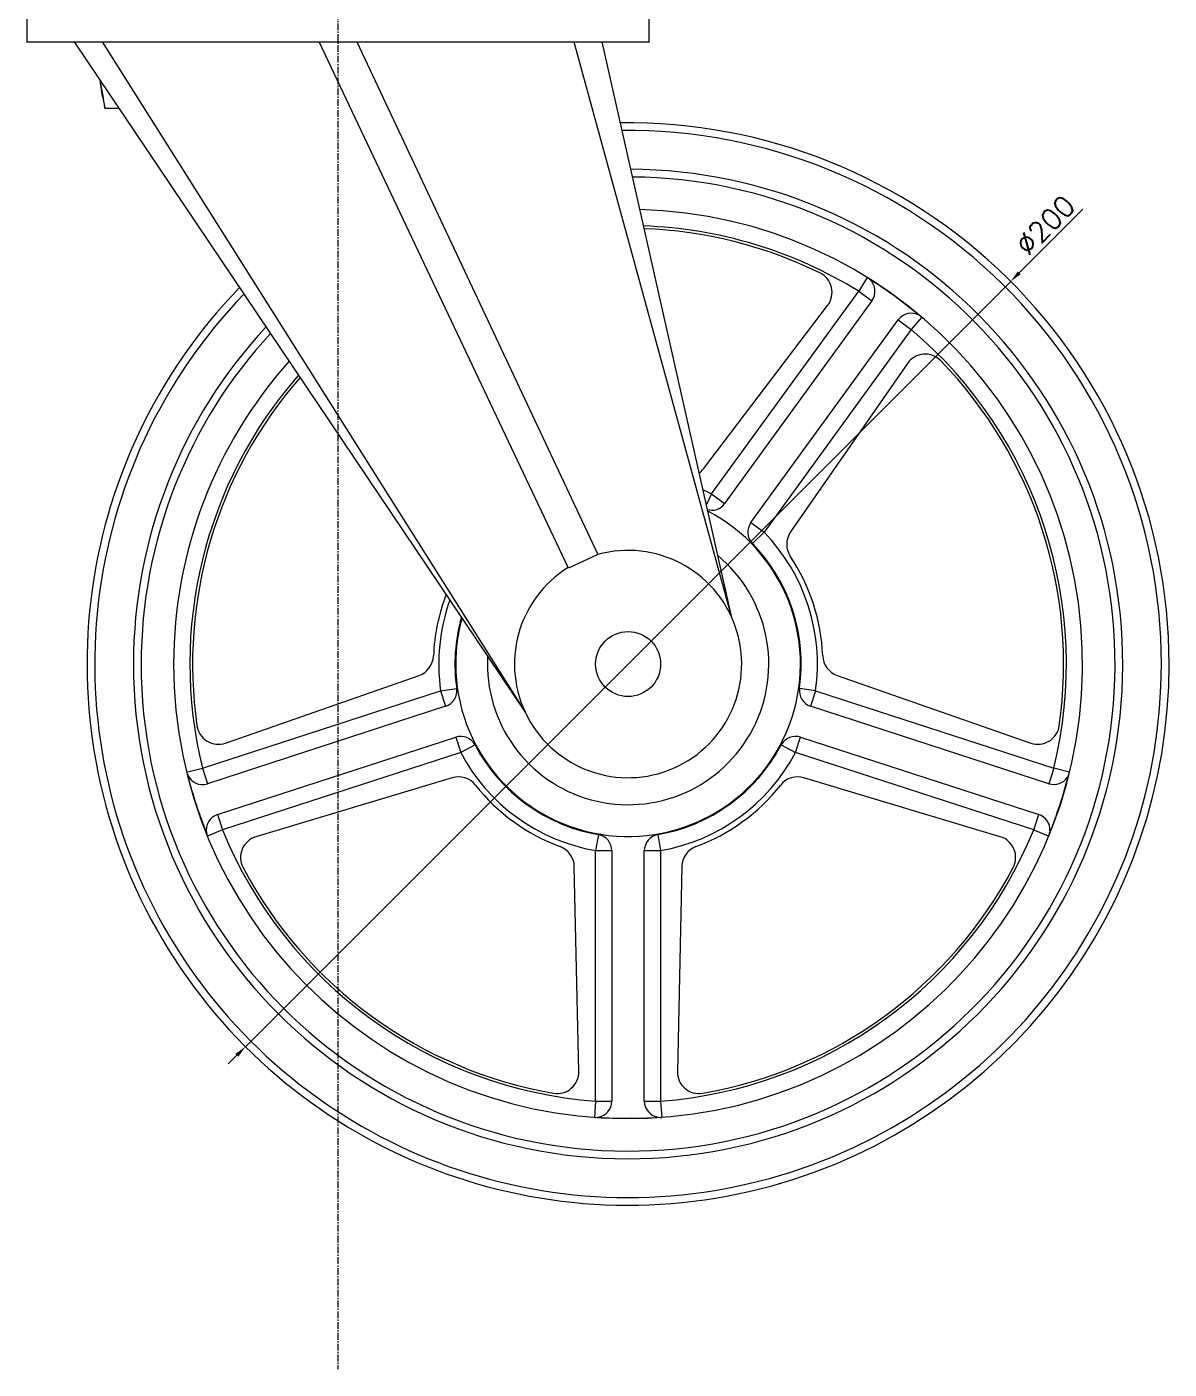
# Model space of a CAD drawing. Extents: x 10 to 803, y 10 to 674.
# Drawn here: x 148.7 to 359.9, y 186.8 to 434.8 of the extents above; entities that cross this region are included whole.
import ezdxf

# ---------------------------------------------------------------- set-up
doc = ezdxf.new("R2010")
doc.units = 0
doc.header["$PDSIZE"] = -1
doc.linetypes.add('CENTER', pattern=[2, 1.25, -0.25, 0.25, -0.25])
doc.layers.get('0').update_dxf_attribs({"linetype": 'CONTINUOUS'})
doc.layers.get('DEFPOINTS').update_dxf_attribs({"linetype": 'CONTINUOUS'})
doc.layers.add('CENTER', color=1, linetype='CENTER')
doc.styles.get("Standard").update_dxf_attribs({"font": 'txt', "bigfont": 'bigfont'})
doc.dimstyles.get("Standard").update_dxf_attribs({"dimtxt": 2.5, "dimasz": 2.5, "dimexe": 1.25, "dimexo": 0.625, "dimtad": 1, "dimcen": 2.5, "dimazin": 3, "dimtfac": 1, "dimtmove": 0, "dimatfit": 3})

# ---------------------------------------------------------------- blocks, each defined once
blk = doc.blocks.new('*U18')
at = {"color": 0, "linetype": 'CONTINUOUS'}
blk.add_text('∅200', height=3.75, rotation=45, dxfattribs=at).set_placement((333.74, 392.32))
blk = doc.blocks.new('*D17')
at = {"color": 0, "linetype": 'CONTINUOUS'}
for p, q in [((343.91, 401.16), (332.15, 389.4)), ((189.14, 246.39), (330.56, 387.81)), ((187.55, 244.8), (185.96, 243.21))]:
    blk.add_line(p, q, dxfattribs=at)
for points in [[(331.89, 389.67), (332.42, 389.13), (330.56, 387.81)], [(187.28, 245.06), (187.81, 244.53), (189.14, 246.39)]]:
    blk.add_solid(points, dxfattribs=at)
at = {"layer": 'DEFPOINTS', "color": 0, "linetype": 'CONTINUOUS'}
for p in [(330.56, 387.81), (189.14, 246.39)]:
    blk.add_point(p, dxfattribs=at)
at = {"color": 7, "linetype": 'CONTINUOUS'}
blk.add_blockref('*U18', (0, 0), dxfattribs=at)

msp = doc.modelspace()

# ---------------------------------------------------------------- linework, layer by layer
at = {"color": 7, "linetype": 'CONTINUOUS'}
for p, q in [((148.725, 437.598), (148.725, 431.933)), ((263.725, 431.933), (263.725, 437.598)), ((157.481, 432.098), (162.636, 432.098)), ((157.481, 432.098), (240.818, 308.223)), ((162.636, 432.098), (240.818, 308.223)), ((248.834, 334.808), (202.725, 432.098)), ((202.725, 432.098), (209.725, 432.098)), ((209.725, 432.098), (254.271, 337.344)), ((249.814, 432.098), (254.969, 432.098)), ((249.814, 432.098), (278.883, 325.973)), ((254.969, 432.098), (278.883, 325.973)), ((163.157, 419.832), (165.733, 419.832)), ((304.055, 388.526), (302.476, 385.975)), ((275.264, 348.521), (302.476, 385.975)), ((302.476, 385.975), (304.903, 384.212)), ((273.797, 353.201), (296.734, 383.353)), ((304.903, 384.212), (277.691, 346.758)), ((282.545, 343.231), (309.757, 380.685)), ((309.757, 380.685), (312.184, 378.922)), ((314.122, 381.212), (312.184, 378.922)), ((312.184, 378.922), (284.972, 341.468)), ((311.465, 372.651), (289.876, 341.519)), ((275.264, 348.521), (274.262, 346.479)), ((275.264, 348.521), (277.691, 346.758)), ((282.545, 343.231), (284.972, 341.468)), ((284.972, 341.468), (282.819, 339.379)), ((254.271, 337.344), (248.834, 334.808)), ((185.44, 302.493), (221.205, 314.991)), ((225.202, 312.149), (228.172, 312.573)), ((294.499, 312.149), (291.529, 312.573)), ((298.496, 314.991), (334.26, 302.493)), ((181.172, 297.843), (225.202, 312.149)), ((225.202, 312.149), (226.129, 309.296)), ((294.499, 312.149), (293.571, 309.296)), ((294.499, 312.149), (338.528, 297.843)), ((226.129, 309.296), (182.099, 294.99)), ((337.601, 294.99), (293.571, 309.296)), ((183.953, 289.283), (227.983, 303.59)), ((227.983, 303.59), (228.91, 300.736)), ((290.79, 300.736), (291.717, 303.59)), ((291.717, 303.59), (335.747, 289.283)), ((228.91, 300.736), (184.88, 286.43)), ((231.562, 302.139), (228.91, 300.736)), ((288.138, 302.139), (290.79, 300.736)), ((334.82, 286.43), (290.79, 300.736)), ((178.258, 297.13), (181.172, 297.843)), ((181.172, 297.843), (182.099, 294.99)), ((338.528, 297.843), (337.601, 294.99)), ((341.442, 297.13), (338.528, 297.843)), ((227.346, 296.088), (191.066, 285.177)), ((328.634, 285.177), (292.354, 296.088)), ((183.953, 289.283), (184.88, 286.43)), ((334.82, 286.43), (335.747, 289.283)), ((184.88, 286.43), (182.104, 285.294)), ((254.364, 285.572), (253.85, 282.616)), ((265.336, 285.572), (265.85, 282.616)), ((334.82, 286.43), (337.597, 285.294)), ((253.85, 236.321), (253.85, 282.616)), ((253.85, 282.616), (256.85, 282.616)), ((262.85, 236.321), (262.85, 282.616)), ((262.85, 282.616), (265.85, 282.616)), ((265.85, 282.616), (265.85, 236.321)), ((250.746, 241.817), (249.912, 279.693)), ((269.788, 279.693), (268.954, 241.817)), ((253.85, 236.321), (253.628, 233.329)), ((253.85, 236.321), (256.85, 236.321)), ((262.85, 236.321), (265.85, 236.321)), ((265.85, 236.321), (266.072, 233.329))]:
    msp.add_line(p, q, dxfattribs=at)
at = {"color": 7, "linetype": 'CONTINUOUS', "flags": 128}
msp.add_lwpolyline([(256.85, 282.616), (256.85, 271.383), (256.85, 259.819), (256.85, 248.144), (256.85, 236.321)], dxfattribs=at)
at = {"color": 7, "linetype": 'CONTINUOUS'}
for points in [[(148.725, 432.098, 0), (148.73, 432.098, 0), (148.734, 432.098, 0), (148.739, 432.098, 0), (148.744, 432.098, 0), (148.749, 432.098, 0), (148.754, 432.098, 0), (148.759, 432.098, 0), (148.764, 432.098, 0), (148.769, 432.098, 0), (148.774, 432.098, 0), (148.779, 432.098, 0), (148.784, 432.098, 0), (148.789, 432.098, 0), (148.794, 432.098, 0), (148.8, 432.098, 0), (148.805, 432.098, 0), (148.811, 432.098, 0), (148.817, 432.098, 0), (148.822, 432.098, 0), (148.828, 432.098, 0), (148.834, 432.098, 0), (148.84, 432.098, 0), (148.847, 432.098, 0), (148.853, 432.098, 0), (148.859, 432.098, 0), (148.866, 432.098, 0), (148.873, 432.098, 0), (148.88, 432.098, 0), (148.887, 432.098, 0), (148.894, 432.098, 0), (148.902, 432.098, 0), (148.91, 432.098, 0), (148.917, 432.098, 0), (148.925, 432.098, 0), (148.934, 432.098, 0), (148.942, 432.098, 0), (148.951, 432.098, 0), (148.96, 432.098, 0), (148.969, 432.098, 0), (148.978, 432.098, 0), (148.988, 432.098, 0), (148.998, 432.098, 0), (149.008, 432.098, 0), (149.018, 432.098, 0), (149.028, 432.098, 0), (149.039, 432.098, 0), (149.05, 432.098, 0), (149.062, 432.098, 0), (149.073, 432.098, 0), (149.085, 432.098, 0), (149.097, 432.098, 0), (149.11, 432.098, 0), (149.123, 432.098, 0), (149.136, 432.098, 0), (149.149, 432.098, 0), (149.163, 432.098, 0), (149.177, 432.098, 0), (149.192, 432.098, 0), (149.206, 432.098, 0), (149.221, 432.098, 0), (149.237, 432.098, 0), (149.253, 432.098, 0), (149.269, 432.098, 0), (149.285, 432.098, 0), (149.302, 432.098, 0), (149.319, 432.098, 0), (149.337, 432.098, 0), (149.355, 432.098, 0), (149.373, 432.098, 0), (149.391, 432.098, 0), (149.41, 432.098, 0), (149.429, 432.098, 0), (149.449, 432.098, 0), (149.468, 432.098, 0), (149.489, 432.098, 0), (149.509, 432.098, 0), (149.53, 432.098, 0), (149.551, 432.098, 0), (149.572, 432.098, 0), (149.594, 432.098, 0), (149.616, 432.098, 0), (149.638, 432.098, 0), (149.661, 432.098, 0), (149.684, 432.098, 0), (149.707, 432.098, 0), (149.731, 432.098, 0), (149.755, 432.098, 0), (149.779, 432.098, 0), (149.804, 432.098, 0), (149.828, 432.098, 0), (149.854, 432.098, 0), (149.879, 432.098, 0), (149.905, 432.098, 0), (149.931, 432.098, 0), (149.957, 432.098, 0), (149.984, 432.098, 0), (150.01, 432.098, 0), (150.038, 432.098, 0), (150.065, 432.098, 0), (150.093, 432.098, 0), (150.121, 432.098, 0), (150.149, 432.098, 0), (150.178, 432.098, 0), (150.206, 432.098, 0), (150.236, 432.098, 0), (150.265, 432.098, 0), (150.295, 432.098, 0), (150.325, 432.098, 0), (150.355, 432.098, 0), (150.385, 432.098, 0), (150.416, 432.098, 0), (150.447, 432.098, 0), (150.478, 432.098, 0), (150.51, 432.098, 0), (150.542, 432.098, 0), (150.574, 432.098, 0), (150.606, 432.098, 0), (150.639, 432.098, 0), (150.671, 432.098, 0), (150.704, 432.098, 0), (150.738, 432.098, 0), (150.771, 432.098, 0), (150.805, 432.098, 0), (150.839, 432.098, 0), (150.873, 432.098, 0), (150.908, 432.098, 0), (150.943, 432.098, 0), (150.978, 432.098, 0), (151.013, 432.098, 0), (151.049, 432.098, 0), (151.085, 432.098, 0), (151.121, 432.098, 0), (151.157, 432.098, 0), (151.194, 432.098, 0), (151.23, 432.098, 0), (151.268, 432.098, 0), (151.305, 432.098, 0), (151.342, 432.098, 0), (151.38, 432.098, 0), (151.418, 432.098, 0), (151.457, 432.098, 0), (151.495, 432.098, 0), (151.534, 432.098, 0), (151.573, 432.098, 0), (151.612, 432.098, 0), (151.652, 432.098, 0), (151.692, 432.098, 0), (151.732, 432.098, 0), (151.772, 432.098, 0), (151.813, 432.098, 0), (151.854, 432.098, 0), (151.895, 432.098, 0), (151.936, 432.098, 0), (151.978, 432.098, 0), (152.019, 432.098, 0), (152.062, 432.098, 0), (152.104, 432.098, 0), (152.146, 432.098, 0), (152.189, 432.098, 0), (152.232, 432.098, 0), (152.276, 432.098, 0), (152.319, 432.098, 0), (152.363, 432.098, 0), (152.407, 432.098, 0), (152.451, 432.098, 0), (152.496, 432.098, 0), (152.541, 432.098, 0), (152.586, 432.098, 0), (152.631, 432.098, 0), (152.677, 432.098, 0), (152.723, 432.098, 0), (152.769, 432.098, 0), (152.815, 432.098, 0), (152.861, 432.098, 0), (152.908, 432.098, 0), (152.955, 432.098, 0), (153.003, 432.098, 0), (153.05, 432.098, 0), (153.098, 432.098, 0), (153.146, 432.098, 0), (153.194, 432.098, 0), (153.243, 432.098, 0), (153.292, 432.098, 0), (153.341, 432.098, 0), (153.39, 432.098, 0), (153.44, 432.098, 0), (153.489, 432.098, 0), (153.539, 432.098, 0), (153.59, 432.098, 0), (153.64, 432.098, 0), (153.691, 432.098, 0), (153.742, 432.098, 0), (153.794, 432.098, 0), (153.845, 432.098, 0), (153.897, 432.098, 0), (153.95, 432.098, 0), (154.002, 432.098, 0), (154.055, 432.098, 0), (154.108, 432.098, 0), (154.161, 432.098, 0), (154.215, 432.098, 0), (154.269, 432.098, 0), (154.323, 432.098, 0), (154.377, 432.098, 0), (154.432, 432.098, 0), (154.487, 432.098, 0), (154.543, 432.098, 0), (154.598, 432.098, 0), (154.654, 432.098, 0), (154.71, 432.098, 0), (154.767, 432.098, 0), (154.824, 432.098, 0), (154.881, 432.098, 0), (154.938, 432.098, 0), (154.996, 432.098, 0), (155.054, 432.098, 0), (155.112, 432.098, 0), (155.171, 432.098, 0), (155.229, 432.098, 0), (155.289, 432.098, 0), (155.348, 432.098, 0), (155.408, 432.098, 0), (155.468, 432.098, 0), (155.528, 432.098, 0), (155.589, 432.098, 0), (155.649, 432.098, 0), (155.71, 432.098, 0), (155.772, 432.098, 0), (155.833, 432.098, 0), (155.895, 432.098, 0), (155.957, 432.098, 0), (156.019, 432.098, 0), (156.081, 432.098, 0), (156.143, 432.098, 0), (156.206, 432.098, 0), (156.269, 432.098, 0), (156.332, 432.098, 0), (156.395, 432.098, 0), (156.458, 432.098, 0), (156.521, 432.098, 0), (156.584, 432.098, 0), (156.648, 432.098, 0), (156.712, 432.098, 0), (156.775, 432.098, 0), (156.839, 432.098, 0), (156.903, 432.098, 0), (156.967, 432.098, 0), (157.031, 432.098, 0), (157.095, 432.098, 0), (157.159, 432.098, 0), (157.224, 432.098, 0), (157.288, 432.098, 0), (157.352, 432.098, 0), (157.416, 432.098, 0), (157.481, 432.098, 0)], [(162.636, 432.098, 0), (162.732, 432.098, 0), (162.828, 432.098, 0), (162.925, 432.098, 0), (163.021, 432.098, 0), (163.118, 432.098, 0), (163.214, 432.098, 0), (163.311, 432.098, 0), (163.408, 432.098, 0), (163.504, 432.098, 0), (163.601, 432.098, 0), (163.698, 432.098, 0), (163.795, 432.098, 0), (163.893, 432.098, 0), (163.99, 432.098, 0), (164.087, 432.098, 0), (164.185, 432.098, 0), (164.283, 432.098, 0), (164.381, 432.098, 0), (164.479, 432.098, 0), (164.577, 432.098, 0), (164.676, 432.098, 0), (164.775, 432.098, 0), (164.874, 432.098, 0), (164.973, 432.098, 0), (165.073, 432.098, 0), (165.172, 432.098, 0), (165.272, 432.098, 0), (165.373, 432.098, 0), (165.473, 432.098, 0), (165.574, 432.098, 0), (165.676, 432.098, 0), (165.777, 432.098, 0), (165.879, 432.098, 0), (165.981, 432.098, 0), (166.084, 432.098, 0), (166.186, 432.098, 0), (166.289, 432.098, 0), (166.393, 432.098, 0), (166.496, 432.098, 0), (166.6, 432.098, 0), (166.705, 432.098, 0), (166.809, 432.098, 0), (166.914, 432.098, 0), (167.019, 432.098, 0), (167.125, 432.098, 0), (167.23, 432.098, 0), (167.336, 432.098, 0), (167.442, 432.098, 0), (167.549, 432.098, 0), (167.656, 432.098, 0), (167.763, 432.098, 0), (167.87, 432.098, 0), (167.978, 432.098, 0), (168.085, 432.098, 0), (168.194, 432.098, 0), (168.302, 432.098, 0), (168.411, 432.098, 0), (168.519, 432.098, 0), (168.629, 432.098, 0), (168.738, 432.098, 0), (168.848, 432.098, 0), (168.958, 432.098, 0), (169.068, 432.098, 0), (169.178, 432.098, 0), (169.289, 432.098, 0), (169.4, 432.098, 0), (169.511, 432.098, 0), (169.622, 432.098, 0), (169.734, 432.098, 0), (169.845, 432.098, 0), (169.957, 432.098, 0), (170.07, 432.098, 0), (170.182, 432.098, 0), (170.295, 432.098, 0), (170.408, 432.098, 0), (170.521, 432.098, 0), (170.634, 432.098, 0), (170.748, 432.098, 0), (170.862, 432.098, 0), (170.976, 432.098, 0), (171.09, 432.098, 0), (171.204, 432.098, 0), (171.319, 432.098, 0), (171.434, 432.098, 0), (171.549, 432.098, 0), (171.664, 432.098, 0), (171.78, 432.098, 0), (171.895, 432.098, 0), (172.011, 432.098, 0), (172.127, 432.098, 0), (172.243, 432.098, 0), (172.36, 432.098, 0), (172.477, 432.098, 0), (172.594, 432.098, 0), (172.711, 432.098, 0), (172.828, 432.098, 0), (172.945, 432.098, 0), (173.063, 432.098, 0), (173.181, 432.098, 0), (173.299, 432.098, 0), (173.417, 432.098, 0), (173.536, 432.098, 0), (173.654, 432.098, 0), (173.773, 432.098, 0), (173.892, 432.098, 0), (174.011, 432.098, 0), (174.131, 432.098, 0), (174.251, 432.098, 0), (174.37, 432.098, 0), (174.49, 432.098, 0), (174.611, 432.098, 0), (174.731, 432.098, 0), (174.852, 432.098, 0), (174.972, 432.098, 0), (175.093, 432.098, 0), (175.215, 432.098, 0), (175.336, 432.098, 0), (175.458, 432.098, 0), (175.579, 432.098, 0), (175.701, 432.098, 0), (175.823, 432.098, 0), (175.946, 432.098, 0), (176.068, 432.098, 0), (176.191, 432.098, 0), (176.314, 432.098, 0), (176.437, 432.098, 0), (176.56, 432.098, 0), (176.684, 432.098, 0), (176.807, 432.098, 0), (176.931, 432.098, 0), (177.055, 432.098, 0), (177.18, 432.098, 0), (177.304, 432.098, 0), (177.429, 432.098, 0), (177.553, 432.098, 0), (177.678, 432.098, 0), (177.803, 432.098, 0), (177.929, 432.098, 0), (178.054, 432.098, 0), (178.18, 432.098, 0), (178.306, 432.098, 0), (178.432, 432.098, 0), (178.558, 432.098, 0), (178.685, 432.098, 0), (178.811, 432.098, 0), (178.938, 432.098, 0), (179.065, 432.098, 0), (179.192, 432.098, 0), (179.319, 432.098, 0), (179.447, 432.098, 0), (179.574, 432.098, 0), (179.702, 432.098, 0), (179.83, 432.098, 0), (179.958, 432.098, 0), (180.086, 432.098, 0), (180.215, 432.098, 0), (180.343, 432.098, 0), (180.472, 432.098, 0), (180.601, 432.098, 0), (180.73, 432.098, 0), (180.86, 432.098, 0), (180.989, 432.098, 0), (181.119, 432.098, 0), (181.248, 432.098, 0), (181.378, 432.098, 0), (181.508, 432.098, 0), (181.639, 432.098, 0), (181.769, 432.098, 0), (181.899, 432.098, 0), (182.03, 432.098, 0), (182.161, 432.098, 0), (182.292, 432.098, 0), (182.423, 432.098, 0), (182.554, 432.098, 0), (182.686, 432.098, 0), (182.817, 432.098, 0), (182.949, 432.098, 0), (183.081, 432.098, 0), (183.213, 432.098, 0), (183.345, 432.098, 0), (183.478, 432.098, 0), (183.61, 432.098, 0), (183.743, 432.098, 0), (183.875, 432.098, 0), (184.008, 432.098, 0), (184.141, 432.098, 0), (184.274, 432.098, 0), (184.408, 432.098, 0), (184.541, 432.098, 0), (184.675, 432.098, 0), (184.808, 432.098, 0), (184.942, 432.098, 0), (185.076, 432.098, 0), (185.21, 432.098, 0), (185.344, 432.098, 0), (185.479, 432.098, 0), (185.613, 432.098, 0), (185.748, 432.098, 0), (185.882, 432.098, 0), (186.017, 432.098, 0), (186.152, 432.098, 0), (186.287, 432.098, 0), (186.423, 432.098, 0), (186.558, 432.098, 0), (186.693, 432.098, 0), (186.829, 432.098, 0), (186.965, 432.098, 0), (187.1, 432.098, 0), (187.236, 432.098, 0), (187.372, 432.098, 0), (187.509, 432.098, 0), (187.645, 432.098, 0), (187.781, 432.098, 0), (187.918, 432.098, 0), (188.054, 432.098, 0), (188.191, 432.098, 0), (188.328, 432.098, 0), (188.465, 432.098, 0), (188.602, 432.098, 0), (188.739, 432.098, 0), (188.877, 432.098, 0), (189.014, 432.098, 0), (189.152, 432.098, 0), (189.289, 432.098, 0), (189.427, 432.098, 0), (189.565, 432.098, 0), (189.703, 432.098, 0), (189.841, 432.098, 0), (189.979, 432.098, 0), (190.117, 432.098, 0), (190.255, 432.098, 0), (190.394, 432.098, 0), (190.532, 432.098, 0), (190.671, 432.098, 0), (190.81, 432.098, 0), (190.949, 432.098, 0), (191.088, 432.098, 0), (191.227, 432.098, 0), (191.366, 432.098, 0), (191.505, 432.098, 0), (191.644, 432.098, 0), (191.784, 432.098, 0), (191.923, 432.098, 0), (192.063, 432.098, 0), (192.202, 432.098, 0), (192.342, 432.098, 0), (192.482, 432.098, 0), (192.622, 432.098, 0), (192.762, 432.098, 0), (192.902, 432.098, 0), (193.042, 432.098, 0), (193.183, 432.098, 0), (193.323, 432.098, 0), (193.463, 432.098, 0), (193.604, 432.098, 0), (193.745, 432.098, 0), (193.885, 432.098, 0), (194.026, 432.098, 0), (194.167, 432.098, 0), (194.308, 432.098, 0), (194.449, 432.098, 0), (194.59, 432.098, 0), (194.731, 432.098, 0), (194.872, 432.098, 0), (195.014, 432.098, 0), (195.155, 432.098, 0), (195.296, 432.098, 0), (195.438, 432.098, 0), (195.58, 432.098, 0), (195.721, 432.098, 0), (195.863, 432.098, 0), (196.005, 432.098, 0), (196.147, 432.098, 0), (196.289, 432.098, 0), (196.431, 432.098, 0), (196.573, 432.098, 0), (196.715, 432.098, 0), (196.857, 432.098, 0), (196.999, 432.098, 0), (197.142, 432.098, 0), (197.284, 432.098, 0), (197.427, 432.098, 0), (197.569, 432.098, 0), (197.712, 432.098, 0), (197.854, 432.098, 0), (197.997, 432.098, 0), (198.14, 432.098, 0), (198.283, 432.098, 0), (198.425, 432.098, 0), (198.568, 432.098, 0), (198.711, 432.098, 0), (198.854, 432.098, 0), (198.997, 432.098, 0), (199.14, 432.098, 0), (199.283, 432.098, 0), (199.426, 432.098, 0), (199.57, 432.098, 0), (199.713, 432.098, 0), (199.856, 432.098, 0), (199.999, 432.098, 0), (200.143, 432.098, 0), (200.286, 432.098, 0), (200.429, 432.098, 0), (200.573, 432.098, 0), (200.716, 432.098, 0), (200.859, 432.098, 0), (201.003, 432.098, 0), (201.146, 432.098, 0), (201.29, 432.098, 0), (201.433, 432.098, 0), (201.577, 432.098, 0), (201.72, 432.098, 0), (201.864, 432.098, 0), (202.007, 432.098, 0), (202.151, 432.098, 0), (202.294, 432.098, 0), (202.438, 432.098, 0), (202.581, 432.098, 0), (202.725, 432.098, 0)], [(209.725, 432.098, 0), (209.868, 432.098, 0), (210.012, 432.098, 0), (210.155, 432.098, 0), (210.299, 432.098, 0), (210.442, 432.098, 0), (210.586, 432.098, 0), (210.729, 432.098, 0), (210.873, 432.098, 0), (211.016, 432.098, 0), (211.16, 432.098, 0), (211.303, 432.098, 0), (211.447, 432.098, 0), (211.59, 432.098, 0), (211.734, 432.098, 0), (211.877, 432.098, 0), (212.02, 432.098, 0), (212.164, 432.098, 0), (212.307, 432.098, 0), (212.45, 432.098, 0), (212.594, 432.098, 0), (212.737, 432.098, 0), (212.88, 432.098, 0), (213.023, 432.098, 0), (213.166, 432.098, 0), (213.309, 432.098, 0), (213.452, 432.098, 0), (213.595, 432.098, 0), (213.738, 432.098, 0), (213.881, 432.098, 0), (214.024, 432.098, 0), (214.167, 432.098, 0), (214.31, 432.098, 0), (214.452, 432.098, 0), (214.595, 432.098, 0), (214.738, 432.098, 0), (214.88, 432.098, 0), (215.023, 432.098, 0), (215.165, 432.098, 0), (215.308, 432.098, 0), (215.45, 432.098, 0), (215.592, 432.098, 0), (215.735, 432.098, 0), (215.877, 432.098, 0), (216.019, 432.098, 0), (216.161, 432.098, 0), (216.303, 432.098, 0), (216.445, 432.098, 0), (216.587, 432.098, 0), (216.728, 432.098, 0), (216.87, 432.098, 0), (217.012, 432.098, 0), (217.153, 432.098, 0), (217.295, 432.098, 0), (217.436, 432.098, 0), (217.577, 432.098, 0), (217.719, 432.098, 0), (217.86, 432.098, 0), (218.001, 432.098, 0), (218.142, 432.098, 0), (218.283, 432.098, 0), (218.424, 432.098, 0), (218.564, 432.098, 0), (218.705, 432.098, 0), (218.846, 432.098, 0), (218.986, 432.098, 0), (219.127, 432.098, 0), (219.267, 432.098, 0), (219.407, 432.098, 0), (219.548, 432.098, 0), (219.688, 432.098, 0), (219.828, 432.098, 0), (219.968, 432.098, 0), (220.107, 432.098, 0), (220.247, 432.098, 0), (220.387, 432.098, 0), (220.526, 432.098, 0), (220.666, 432.098, 0), (220.805, 432.098, 0), (220.945, 432.098, 0), (221.084, 432.098, 0), (221.223, 432.098, 0), (221.362, 432.098, 0), (221.501, 432.098, 0), (221.64, 432.098, 0), (221.778, 432.098, 0), (221.917, 432.098, 0), (222.056, 432.098, 0), (222.194, 432.098, 0), (222.332, 432.098, 0), (222.471, 432.098, 0), (222.609, 432.098, 0), (222.747, 432.098, 0), (222.885, 432.098, 0), (223.023, 432.098, 0), (223.16, 432.098, 0), (223.298, 432.098, 0), (223.436, 432.098, 0), (223.573, 432.098, 0), (223.71, 432.098, 0), (223.847, 432.098, 0), (223.985, 432.098, 0), (224.121, 432.098, 0), (224.258, 432.098, 0), (224.395, 432.098, 0), (224.532, 432.098, 0), (224.668, 432.098, 0), (224.805, 432.098, 0), (224.941, 432.098, 0), (225.077, 432.098, 0), (225.213, 432.098, 0), (225.349, 432.098, 0), (225.485, 432.098, 0), (225.621, 432.098, 0), (225.756, 432.098, 0), (225.892, 432.098, 0), (226.027, 432.098, 0), (226.162, 432.098, 0), (226.297, 432.098, 0), (226.432, 432.098, 0), (226.567, 432.098, 0), (226.702, 432.098, 0), (226.837, 432.098, 0), (226.971, 432.098, 0), (227.105, 432.098, 0), (227.24, 432.098, 0), (227.374, 432.098, 0), (227.508, 432.098, 0), (227.641, 432.098, 0), (227.775, 432.098, 0), (227.909, 432.098, 0), (228.042, 432.098, 0), (228.175, 432.098, 0), (228.308, 432.098, 0), (228.441, 432.098, 0), (228.574, 432.098, 0), (228.707, 432.098, 0), (228.84, 432.098, 0), (228.972, 432.098, 0), (229.104, 432.098, 0), (229.237, 432.098, 0), (229.369, 432.098, 0), (229.5, 432.098, 0), (229.632, 432.098, 0), (229.764, 432.098, 0), (229.895, 432.098, 0), (230.026, 432.098, 0), (230.158, 432.098, 0), (230.289, 432.098, 0), (230.419, 432.098, 0), (230.55, 432.098, 0), (230.681, 432.098, 0), (230.811, 432.098, 0), (230.941, 432.098, 0), (231.071, 432.098, 0), (231.201, 432.098, 0), (231.331, 432.098, 0), (231.461, 432.098, 0), (231.59, 432.098, 0), (231.719, 432.098, 0), (231.848, 432.098, 0), (231.977, 432.098, 0), (232.106, 432.098, 0), (232.235, 432.098, 0), (232.363, 432.098, 0), (232.491, 432.098, 0), (232.62, 432.098, 0), (232.748, 432.098, 0), (232.875, 432.098, 0), (233.003, 432.098, 0), (233.13, 432.098, 0), (233.258, 432.098, 0), (233.385, 432.098, 0), (233.512, 432.098, 0), (233.638, 432.098, 0), (233.765, 432.098, 0), (233.891, 432.098, 0), (234.018, 432.098, 0), (234.144, 432.098, 0), (234.27, 432.098, 0), (234.395, 432.098, 0), (234.521, 432.098, 0), (234.646, 432.098, 0), (234.771, 432.098, 0), (234.896, 432.098, 0), (235.021, 432.098, 0), (235.146, 432.098, 0), (235.27, 432.098, 0), (235.394, 432.098, 0), (235.518, 432.098, 0), (235.642, 432.098, 0), (235.766, 432.098, 0), (235.889, 432.098, 0), (236.013, 432.098, 0), (236.136, 432.098, 0), (236.259, 432.098, 0), (236.381, 432.098, 0), (236.504, 432.098, 0), (236.626, 432.098, 0), (236.748, 432.098, 0), (236.87, 432.098, 0), (236.992, 432.098, 0), (237.114, 432.098, 0), (237.235, 432.098, 0), (237.356, 432.098, 0), (237.477, 432.098, 0), (237.598, 432.098, 0), (237.719, 432.098, 0), (237.839, 432.098, 0), (237.959, 432.098, 0), (238.079, 432.098, 0), (238.199, 432.098, 0), (238.319, 432.098, 0), (238.438, 432.098, 0), (238.557, 432.098, 0), (238.676, 432.098, 0), (238.795, 432.098, 0), (238.914, 432.098, 0), (239.032, 432.098, 0), (239.151, 432.098, 0), (239.269, 432.098, 0), (239.387, 432.098, 0), (239.504, 432.098, 0), (239.622, 432.098, 0), (239.739, 432.098, 0), (239.856, 432.098, 0), (239.973, 432.098, 0), (240.09, 432.098, 0), (240.206, 432.098, 0), (240.322, 432.098, 0), (240.438, 432.098, 0), (240.554, 432.098, 0), (240.67, 432.098, 0), (240.785, 432.098, 0), (240.901, 432.098, 0), (241.016, 432.098, 0), (241.131, 432.098, 0), (241.245, 432.098, 0), (241.36, 432.098, 0), (241.474, 432.098, 0), (241.588, 432.098, 0), (241.702, 432.098, 0), (241.815, 432.098, 0), (241.929, 432.098, 0), (242.042, 432.098, 0), (242.155, 432.098, 0), (242.267, 432.098, 0), (242.38, 432.098, 0), (242.492, 432.098, 0), (242.604, 432.098, 0), (242.716, 432.098, 0), (242.828, 432.098, 0), (242.939, 432.098, 0), (243.05, 432.098, 0), (243.161, 432.098, 0), (243.272, 432.098, 0), (243.382, 432.098, 0), (243.492, 432.098, 0), (243.602, 432.098, 0), (243.712, 432.098, 0), (243.821, 432.098, 0), (243.93, 432.098, 0), (244.039, 432.098, 0), (244.148, 432.098, 0), (244.256, 432.098, 0), (244.364, 432.098, 0), (244.472, 432.098, 0), (244.58, 432.098, 0), (244.687, 432.098, 0), (244.794, 432.098, 0), (244.901, 432.098, 0), (245.007, 432.098, 0), (245.113, 432.098, 0), (245.219, 432.098, 0), (245.325, 432.098, 0), (245.43, 432.098, 0), (245.536, 432.098, 0), (245.64, 432.098, 0), (245.745, 432.098, 0), (245.849, 432.098, 0), (245.953, 432.098, 0), (246.057, 432.098, 0), (246.16, 432.098, 0), (246.263, 432.098, 0), (246.366, 432.098, 0), (246.468, 432.098, 0), (246.571, 432.098, 0), (246.672, 432.098, 0), (246.774, 432.098, 0), (246.875, 432.098, 0), (246.976, 432.098, 0), (247.077, 432.098, 0), (247.177, 432.098, 0), (247.277, 432.098, 0), (247.377, 432.098, 0), (247.477, 432.098, 0), (247.576, 432.098, 0), (247.675, 432.098, 0), (247.774, 432.098, 0), (247.872, 432.098, 0), (247.971, 432.098, 0), (248.069, 432.098, 0), (248.167, 432.098, 0), (248.265, 432.098, 0), (248.362, 432.098, 0), (248.46, 432.098, 0), (248.557, 432.098, 0), (248.654, 432.098, 0), (248.751, 432.098, 0), (248.848, 432.098, 0), (248.945, 432.098, 0), (249.042, 432.098, 0), (249.139, 432.098, 0), (249.235, 432.098, 0), (249.332, 432.098, 0), (249.428, 432.098, 0), (249.525, 432.098, 0), (249.621, 432.098, 0), (249.718, 432.098, 0), (249.814, 432.098, 0)], [(254.969, 432.098, 0), (255.033, 432.098, 0), (255.098, 432.098, 0), (255.162, 432.098, 0), (255.226, 432.098, 0), (255.29, 432.098, 0), (255.354, 432.098, 0), (255.418, 432.098, 0), (255.483, 432.098, 0), (255.547, 432.098, 0), (255.61, 432.098, 0), (255.674, 432.098, 0), (255.738, 432.098, 0), (255.802, 432.098, 0), (255.865, 432.098, 0), (255.929, 432.098, 0), (255.992, 432.098, 0), (256.055, 432.098, 0), (256.118, 432.098, 0), (256.181, 432.098, 0), (256.244, 432.098, 0), (256.306, 432.098, 0), (256.369, 432.098, 0), (256.431, 432.098, 0), (256.493, 432.098, 0), (256.555, 432.098, 0), (256.616, 432.098, 0), (256.678, 432.098, 0), (256.739, 432.098, 0), (256.8, 432.098, 0), (256.861, 432.098, 0), (256.921, 432.098, 0), (256.982, 432.098, 0), (257.042, 432.098, 0), (257.101, 432.098, 0), (257.161, 432.098, 0), (257.22, 432.098, 0), (257.279, 432.098, 0), (257.338, 432.098, 0), (257.396, 432.098, 0), (257.454, 432.098, 0), (257.512, 432.098, 0), (257.569, 432.098, 0), (257.626, 432.098, 0), (257.683, 432.098, 0), (257.739, 432.098, 0), (257.796, 432.098, 0), (257.851, 432.098, 0), (257.907, 432.098, 0), (257.962, 432.098, 0), (258.017, 432.098, 0), (258.072, 432.098, 0), (258.127, 432.098, 0), (258.181, 432.098, 0), (258.235, 432.098, 0), (258.288, 432.098, 0), (258.342, 432.098, 0), (258.395, 432.098, 0), (258.447, 432.098, 0), (258.5, 432.098, 0), (258.552, 432.098, 0), (258.604, 432.098, 0), (258.656, 432.098, 0), (258.707, 432.098, 0), (258.758, 432.098, 0), (258.809, 432.098, 0), (258.86, 432.098, 0), (258.91, 432.098, 0), (258.96, 432.098, 0), (259.01, 432.098, 0), (259.06, 432.098, 0), (259.109, 432.098, 0), (259.158, 432.098, 0), (259.207, 432.098, 0), (259.255, 432.098, 0), (259.304, 432.098, 0), (259.352, 432.098, 0), (259.399, 432.098, 0), (259.447, 432.098, 0), (259.494, 432.098, 0), (259.541, 432.098, 0), (259.588, 432.098, 0), (259.635, 432.098, 0), (259.681, 432.098, 0), (259.727, 432.098, 0), (259.773, 432.098, 0), (259.818, 432.098, 0), (259.864, 432.098, 0), (259.909, 432.098, 0), (259.954, 432.098, 0), (259.998, 432.098, 0), (260.043, 432.098, 0), (260.087, 432.098, 0), (260.13, 432.098, 0), (260.174, 432.098, 0), (260.217, 432.098, 0), (260.26, 432.098, 0), (260.303, 432.098, 0), (260.346, 432.098, 0), (260.388, 432.098, 0), (260.43, 432.098, 0), (260.472, 432.098, 0), (260.514, 432.098, 0), (260.555, 432.098, 0), (260.596, 432.098, 0), (260.637, 432.098, 0), (260.677, 432.098, 0), (260.718, 432.098, 0), (260.758, 432.098, 0), (260.798, 432.098, 0), (260.837, 432.098, 0), (260.876, 432.098, 0), (260.916, 432.098, 0), (260.954, 432.098, 0), (260.993, 432.098, 0), (261.031, 432.098, 0), (261.069, 432.098, 0), (261.107, 432.098, 0), (261.145, 432.098, 0), (261.182, 432.098, 0), (261.219, 432.098, 0), (261.256, 432.098, 0), (261.293, 432.098, 0), (261.329, 432.098, 0), (261.365, 432.098, 0), (261.401, 432.098, 0), (261.436, 432.098, 0), (261.472, 432.098, 0), (261.507, 432.098, 0), (261.542, 432.098, 0), (261.576, 432.098, 0), (261.61, 432.098, 0), (261.645, 432.098, 0), (261.678, 432.098, 0), (261.712, 432.098, 0), (261.745, 432.098, 0), (261.778, 432.098, 0), (261.811, 432.098, 0), (261.844, 432.098, 0), (261.876, 432.098, 0), (261.908, 432.098, 0), (261.94, 432.098, 0), (261.971, 432.098, 0), (262.003, 432.098, 0), (262.034, 432.098, 0), (262.064, 432.098, 0), (262.095, 432.098, 0), (262.125, 432.098, 0), (262.155, 432.098, 0), (262.185, 432.098, 0), (262.214, 432.098, 0), (262.243, 432.098, 0), (262.272, 432.098, 0), (262.301, 432.098, 0), (262.329, 432.098, 0), (262.357, 432.098, 0), (262.385, 432.098, 0), (262.412, 432.098, 0), (262.439, 432.098, 0), (262.466, 432.098, 0), (262.493, 432.098, 0), (262.519, 432.098, 0), (262.545, 432.098, 0), (262.571, 432.098, 0), (262.596, 432.098, 0), (262.621, 432.098, 0), (262.646, 432.098, 0), (262.67, 432.098, 0), (262.695, 432.098, 0), (262.719, 432.098, 0), (262.742, 432.098, 0), (262.765, 432.098, 0), (262.788, 432.098, 0), (262.811, 432.098, 0), (262.833, 432.098, 0), (262.856, 432.098, 0), (262.877, 432.098, 0), (262.899, 432.098, 0), (262.92, 432.098, 0), (262.941, 432.098, 0), (262.961, 432.098, 0), (262.981, 432.098, 0), (263.001, 432.098, 0), (263.02, 432.098, 0), (263.04, 432.098, 0), (263.058, 432.098, 0), (263.077, 432.098, 0), (263.095, 432.098, 0), (263.113, 432.098, 0), (263.13, 432.098, 0), (263.148, 432.098, 0), (263.164, 432.098, 0), (263.181, 432.098, 0), (263.197, 432.098, 0), (263.213, 432.098, 0), (263.228, 432.098, 0), (263.243, 432.098, 0), (263.258, 432.098, 0), (263.272, 432.098, 0), (263.287, 432.098, 0), (263.3, 432.098, 0), (263.314, 432.098, 0), (263.327, 432.098, 0), (263.34, 432.098, 0), (263.352, 432.098, 0), (263.364, 432.098, 0), (263.376, 432.098, 0), (263.388, 432.098, 0), (263.399, 432.098, 0), (263.41, 432.098, 0), (263.421, 432.098, 0), (263.432, 432.098, 0), (263.442, 432.098, 0), (263.452, 432.098, 0), (263.462, 432.098, 0), (263.471, 432.098, 0), (263.481, 432.098, 0), (263.49, 432.098, 0), (263.499, 432.098, 0), (263.507, 432.098, 0), (263.516, 432.098, 0), (263.524, 432.098, 0), (263.532, 432.098, 0), (263.54, 432.098, 0), (263.548, 432.098, 0), (263.555, 432.098, 0), (263.562, 432.098, 0), (263.57, 432.098, 0), (263.577, 432.098, 0), (263.583, 432.098, 0), (263.59, 432.098, 0), (263.597, 432.098, 0), (263.603, 432.098, 0), (263.609, 432.098, 0), (263.615, 432.098, 0), (263.621, 432.098, 0), (263.627, 432.098, 0), (263.633, 432.098, 0), (263.639, 432.098, 0), (263.644, 432.098, 0), (263.65, 432.098, 0), (263.655, 432.098, 0), (263.661, 432.098, 0), (263.666, 432.098, 0), (263.671, 432.098, 0), (263.676, 432.098, 0), (263.681, 432.098, 0), (263.686, 432.098, 0), (263.691, 432.098, 0), (263.696, 432.098, 0), (263.701, 432.098, 0), (263.706, 432.098, 0), (263.71, 432.098, 0), (263.715, 432.098, 0), (263.72, 432.098, 0), (263.725, 432.098, 0)]]:
    msp.add_polyline3d(points, dxfattribs=at)
msp.add_circle((259.85, 317.098), 6, dxfattribs=at)
for centre, radius, start, end in [((242.137, 437.035), 80.832, 188.49383, 192.28801), ((83.454, 409.041), 80.43, 7.71042, 11.40041), ((169.428, 423.683), 6.971, 179.08244, 195.67059), ((259.85, 317.098), 100, 0, 90.85867), ((259.85, 317.098), 98.575, 0, 90.68494), ((259.85, 317.098), 91.425, 180, 89.72973), ((259.85, 317.098), 90, 180, 89.52067), ((259.85, 317.098), 84, 180, 88.5605), ((259.85, 317.098), 81, 58.24802, 88.02534), ((259.85, 317.098), 80.5, 63.86218, 87.93214), ((293.551, 385.775), 4, 322.73852, 63.86218), ((302.476, 385.975), 3, 47.20436, 58.24802), ((302.476, 385.975), 3, 324, 47.20436), ((259.85, 317.098), 83.946, 50.14421, 57.85579), ((259.85, 317.098), 100, 135.90397, 0), ((259.85, 317.098), 98.575, 136.07972, 0), ((312.184, 378.922), 3, 60.79564, 144), ((312.184, 378.922), 3, 49.75198, 60.79564), ((259.85, 317.098), 91.425, 137.04605, 180), ((259.85, 317.098), 90, 137.25755, 180), ((259.85, 317.098), 81, 346.24802, 49.75198), ((259.85, 317.098), 84, 138.22901, 180), ((314.752, 370.372), 4, 44.13782, 145.26148), ((259.85, 317.098), 80.5, 351.86218, 44.13782), ((259.85, 317.098), 81, 138.77051, 193.75198), ((259.85, 317.098), 80.5, 138.86482, 188.13782), ((270.613, 355.623), 4, 305.49045, 322.73852), ((259.85, 317.098), 35, 63.87089, 66.80909), ((259.85, 317.098), 31.859, 180, 62.60644), ((275.364, 348.338), 2.812, 250.84873, 325.82138), ((284.972, 341.468), 3, 144, 224.12911), ((259.85, 317.098), 35, 351.87089, 44.12911), ((293.163, 339.239), 4, 145.26148, 213.60917), ((259.85, 317.098), 21, 121.83962, 105.40593), ((259.85, 317.098), 32, 351.87089, 44.12911), ((259.85, 317.098), 26, 176.86084, 50.59265), ((259.85, 317.098), 36, 2.39083, 33.60917), ((259.85, 317.098), 36, 159.11879, 177.60917), ((259.85, 317.098), 35, 160.28147, 188.12911), ((259.85, 317.098), 32, 164.34388, 188.12911), ((259.85, 317.098), 31.859, 164.56004, 180), ((219.885, 318.767), 4, 289.26148, 357.60917), ((299.815, 318.767), 4, 182.39083, 250.73852), ((225.202, 312.149), 3, 288, 8.12911), ((294.499, 312.149), 3, 171.87089, 252), ((184.121, 306.269), 4, 188.13782, 289.26148), ((335.58, 306.269), 4, 250.73852, 351.86218), ((228.91, 300.736), 3, 27.87089, 108), ((290.79, 300.736), 3, 72, 152.12911), ((259.85, 317.098), 35, 207.87089, 260.12911), ((259.85, 317.098), 32, 207.87089, 260.12911), ((259.85, 317.098), 32, 279.87089, 332.12911), ((259.85, 317.098), 35, 279.87089, 332.12911), ((181.172, 297.843), 3, 193.75198, 204.79564), ((181.172, 297.843), 3, 204.79564, 288), ((259.85, 317.098), 83.946, 194.14421, 201.85579), ((228.498, 292.257), 4, 38.39083, 106.73852), ((291.202, 292.257), 4, 73.26148, 141.60917), ((338.528, 297.841), 2.998, 251.98374, 326.89887), ((259.85, 317.098), 83.946, 338.14421, 345.85579), ((338.528, 297.843), 3, 335.20436, 346.24802), ((259.85, 317.098), 36, 218.39083, 249.60917), ((259.85, 317.098), 36, 290.39083, 321.60917), ((184.88, 286.43), 3, 108, 191.20436), ((334.853, 286.468), 2.954, 355.80356, 72.3754), ((184.88, 286.43), 3, 191.20436, 202.24802), ((259.85, 317.098), 81, 202.24802, 265.75198), ((253.85, 282.616), 3, 0, 80.12911), ((265.85, 282.616), 3, 99.87089, 180), ((259.85, 317.098), 81, 274.24802, 337.75198), ((334.82, 286.43), 3, 337.75198, 348.79564), ((192.219, 281.346), 4, 106.73852, 207.86218), ((245.913, 279.605), 4, 1.26148, 69.60917), ((273.787, 279.605), 4, 110.39083, 178.73852), ((327.482, 281.346), 4, 332.13782, 73.26148), ((259.85, 317.098), 80.5, 207.86218, 260.13782), ((259.85, 317.098), 80.5, 279.86218, 332.13782), ((246.747, 241.729), 4, 260.13782, 1.26148), ((272.953, 241.729), 4, 178.73852, 279.86218), ((253.85, 236.321), 3, 276.79564, 0), ((265.85, 236.321), 3, 180, 263.20436), ((253.85, 236.321), 3, 265.75198, 276.79564), ((259.85, 317.098), 83.946, 266.14421, 273.85579), ((265.85, 236.321), 3, 263.20436, 274.24802)]:
    msp.add_arc(centre, radius, start, end, dxfattribs=at)
at = {"layer": 'CENTER', "color": 1, "linetype": 'CENTER'}
msp.add_line((206.225, 487.481), (206.225, 186.797), dxfattribs=at)

# ---------------------------------------------------------------- dimensions: what is measured, and where the dimension line sits
at = {"color": 7, "linetype": 'CONTINUOUS'}
dim = msp.add_diameter_dim_2p(p1=(189.14, 246.388), p2=(330.561, 387.809), dimstyle='Standard', dxfattribs=at)
dim.commit()
dim.dimension.update_dxf_attribs({"geometry": '*D17', "text_midpoint": (336.836, 398.062)})

doc.saveas('drawing.dxf')
